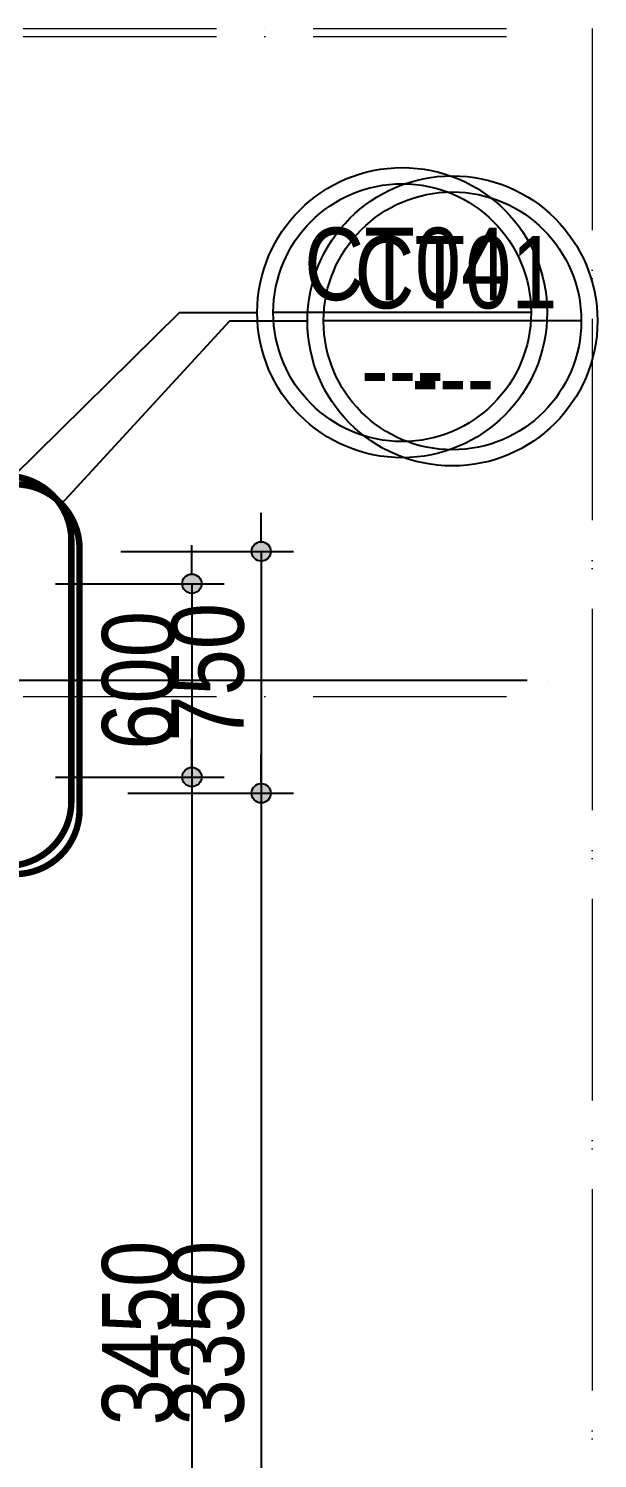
# Model space of a CAD drawing. Header units: millimetres. Extents: x 1201 to 176852, y 279 to 65351.
# Drawn here: x 39496 to 41262, y 20184 to 24620 of the extents above; entities that cross this region are included whole.
import ezdxf
from ezdxf.enums import TextEntityAlignment as Align

# ---------------------------------------------------------------- set-up
doc = ezdxf.new("R2010")
doc.units = ezdxf.units.MM
doc.linetypes.add('ACAD_ISO10W100', pattern=[18, 12, -3, 0, -3])
doc.linetypes.add('DASHED2', pattern=[0.375, 0.25, -0.125])
for name, color, linetype in [('daucat', 220, 'Continuous'), ('DIM', 1, 'Continuous'), ('HACTH', 8, 'Continuous'), ('TAGS', 60, 'Continuous'), ('TEXT', 7, 'Continuous'), ('TUONG', 131, 'Continuous')]:
    doc.layers.add(name, color=color, linetype=linetype)
doc.layers.add('NET-THAY', color=2, linetype='Continuous', lineweight=13)
doc.layers.add('TRUC', color=24, linetype='Continuous', lineweight=0)
doc.styles.add('HEL-CONDENSE', font='')
doc.styles.add('VNI-HELVE-CONDENSEN', font='')
doc.styles.get('HEL-CONDENSE').set_extended_font_data('VNI-Helve-Condense')
doc.styles.get('VNI-HELVE-CONDENSEN').set_extended_font_data('VNI-Helve-Condense')
doc.dimstyles.new('D100', dxfattribs={"dimtxt": 225, "dimasz": 1.2, "dimexe": 100, "dimexo": 0, "dimgap": 50, "dimtad": 1, "dimdec": 0, "dimzin": 13, "dimdsep": 46, "dimtxsty": 'HEL-CONDENSE', "dimblk": 'D50', "dimcen": 0, "dimclrd": 1, "dimclre": 1, "dimclrt": 7, "dimadec": 0, "dimazin": 0, "dimtfac": 1, "dimtdec": 0, "dimtmove": 0, "dimatfit": 3, "dimldrblk": 'D50', "dimfxl": 1, "dimtolj": 1, "dimtzin": 13, "dimarcsym": 0})

# ---------------------------------------------------------------- blocks, each defined once
blk = doc.blocks.new('D50')
at = {"layer": 'DIM'}
blk.add_hatch(color=256, dxfattribs=at).paths.add_polyline_path([(25, 0, 1), (-25, 0, 1)])
blk.add_line((25, 0), (100, 0), dxfattribs=at)
blk.add_circle((0, 0), 25, dxfattribs=at)
blk = doc.blocks.new('*D133')
at = {"layer": 'DEFPOINTS', "color": 0, "transparency": 16777216}
for p in [(39781.8, 22997.7), (39803.7, 22247.7), (40217.9, 22247.7)]:
    blk.add_point(p, dxfattribs=at)
at = {"layer": 'DIM', "color": 1, "lineweight": -2, "transparency": 16777216}
for p, q in [((39781.8, 22997.7), (40317.9, 22997.7)), ((40217.9, 22996.5), (40217.9, 22248.9)), ((39803.7, 22247.7), (40317.9, 22247.7))]:
    blk.add_line(p, q, dxfattribs=at)
at = {"layer": 'DIM', "color": 1, "lineweight": -2, "transparency": 16777216, "xscale": 1.199999999999999, "yscale": 1.199999999999999, "zscale": 1.199999999999999}
for p, rotation in [((40217.9, 22997.7), 90), ((40217.9, 22247.7), 270)]:
    blk.add_blockref('D50', p, dxfattribs=dict(at, rotation=rotation))
at = {"layer": 'DIM', "color": 7, "transparency": 16777216, "insert": (40053, 22622.7), "char_height": 225, "attachment_point": 5, "rotation": 90, "style": 'HEL-CONDENSE'}
blk.add_mtext('\\A1;750', dxfattribs=at)
blk = doc.blocks.new('*D134')
at = {"layer": 'DEFPOINTS', "color": 0, "transparency": 16777216}
for p in [(39803.7, 22247.7), (39735.7, 18897.7), (40217.9, 18897.7)]:
    blk.add_point(p, dxfattribs=at)
at = {"layer": 'DIM', "color": 1, "lineweight": -2, "transparency": 16777216}
for p, q in [((39803.7, 22247.7), (40317.9, 22247.7)), ((40217.9, 22246.5), (40217.9, 18898.9)), ((39735.7, 18897.7), (40317.9, 18897.7))]:
    blk.add_line(p, q, dxfattribs=at)
at = {"layer": 'DIM', "color": 1, "lineweight": -2, "transparency": 16777216, "xscale": 1.199999999999999, "yscale": 1.199999999999999, "zscale": 1.199999999999999}
for p, rotation in [((40217.9, 22247.7), 90), ((40217.9, 18897.7), 270)]:
    blk.add_blockref('D50', p, dxfattribs=dict(at, rotation=rotation))
at = {"layer": 'DIM', "color": 7, "transparency": 16777216, "insert": (40053, 20572.7), "char_height": 225, "attachment_point": 5, "rotation": 90, "style": 'HEL-CONDENSE'}
blk.add_mtext('\\A1;3350', dxfattribs=at)
blk = doc.blocks.new('A$C5F494123')
at = {"layer": 'TAGS', "color": 254, "ltscale": 1000}
blk.add_line((400, 0), (-400, 0), dxfattribs=at)
at = {"layer": 'TAGS', "ltscale": 1000}
blk.add_circle((0, 0), 450, dxfattribs=at)
at = {"layer": 'TAGS', "color": 254, "ltscale": 1000}
blk.add_circle((0, 0), 400, dxfattribs=at)
at = {"layer": 'TAGS', "ltscale": 1000, "style": 'VNI-HELVE-CONDENSEN'}
blk.add_attdef('A', (-84, 67), '', height=225, dxfattribs=at)
blk.add_attdef('A', text='', height=225, dxfattribs=at).set_placement((1.1, -61.7), align=Align.TOP_CENTER)
blk = doc.blocks.new('*D622')
at = {"layer": 'DEFPOINTS', "color": 0, "transparency": 16777216}
for p in [(39579.2, 22897.7), (39579.2, 22297.7), (40002.8, 22297.7)]:
    blk.add_point(p, dxfattribs=at)
at = {"layer": 'DIM', "color": 1, "lineweight": -2, "transparency": 16777216}
for p, q in [((39579.2, 22897.7), (40102.8, 22897.7)), ((40002.8, 22896.5), (40002.8, 22298.9)), ((39579.2, 22297.7), (40102.8, 22297.7))]:
    blk.add_line(p, q, dxfattribs=at)
at = {"layer": 'DIM', "color": 1, "lineweight": -2, "transparency": 16777216, "xscale": 1.199999999999999, "yscale": 1.199999999999999, "zscale": 1.199999999999999}
for p, rotation in [((40002.8, 22897.7), 90), ((40002.8, 22297.7), 270)]:
    blk.add_blockref('D50', p, dxfattribs=dict(at, rotation=rotation))
at = {"layer": 'DIM', "color": 7, "transparency": 16777216, "insert": (39837.9, 22597.7), "char_height": 225, "attachment_point": 5, "rotation": 90, "style": 'HEL-CONDENSE'}
blk.add_mtext('\\A1;600', dxfattribs=at)
blk = doc.blocks.new('*D623')
at = {"layer": 'DEFPOINTS', "color": 0, "transparency": 16777216}
for p in [(39579.2, 22297.7), (39579.2, 18847.7), (40002.8, 18847.7)]:
    blk.add_point(p, dxfattribs=at)
at = {"layer": 'DIM', "color": 1, "lineweight": -2, "transparency": 16777216}
for p, q in [((39579.2, 22297.7), (40102.8, 22297.7)), ((40002.8, 22296.5), (40002.8, 18848.9)), ((39579.2, 18847.7), (40102.8, 18847.7))]:
    blk.add_line(p, q, dxfattribs=at)
at = {"layer": 'DIM', "color": 1, "lineweight": -2, "transparency": 16777216, "xscale": 1.199999999999999, "yscale": 1.199999999999999, "zscale": 1.199999999999999}
for p, rotation in [((40002.8, 22297.7), 90), ((40002.8, 18847.7), 270)]:
    blk.add_blockref('D50', p, dxfattribs=dict(at, rotation=rotation))
at = {"layer": 'DIM', "color": 7, "transparency": 16777216, "insert": (39837.9, 20572.7), "char_height": 225, "attachment_point": 5, "rotation": 90, "style": 'HEL-CONDENSE'}
blk.add_mtext('\\A1;3450', dxfattribs=at)

msp = doc.modelspace()

# ---------------------------------------------------------------- linework, layer by layer
at = {"layer": 'daucat', "linetype": 'DASHED2', "ltscale": 500, "const_width": 20}
for points in [[(38341.45, 23231.594), (39428.738, 23231.594, -0.41421356), (39628.738, 23031.594), (39628.738, 22222.2, -0.41421356), (39428.738, 22022.2), (38341.45, 22022.2, -0.41421356), (38141.45, 22222.2), (38141.45, 23031.594, -0.41421356)], [(38416.921, 23206.041), (39454.208, 23206.041, -0.41421356), (39654.208, 23006.041), (39654.208, 22196.647, -0.41421356), (39454.208, 21996.647), (38366.921, 21996.647, -0.41421356), (38166.921, 22196.647), (38166.921, 23006.041, -0.36593789)]]:
    msp.add_lwpolyline(points, format="xyb", close=True, dxfattribs=at)
at = {"layer": 'daucat', "linetype": 'DASHED2', "ltscale": 500, "extrusion": (0, -1, -2.22045e-16), "const_width": 20, "elevation": -22597.694}
msp.add_lwpolyline([(38502.166, 10307.112), (39384.25, 10307.112, -0.41421356), (39584.25, 10107.112), (39584.25, 8871.686, -0.41421356), (39384.25, 8671.686), (38502.166, 8671.686, -0.41421356), (38302.166, 8871.686), (38302.166, 10107.112, -0.41421356)], format="xyb", close=True, dxfattribs=at)
at = {"layer": 'HACTH', "extrusion": (0, -1, -2.22045e-16), "elevation": -22597.694}
for points in [[(39843.183, -1400.255), (38711.869, -796.887)], [(39843.183, -1436.521), (38711.869, -833.154)], [(39843.183, -1663.188), (38711.869, -1059.821)], [(39843.183, -1699.455), (38711.869, -1096.087)], [(41043.183, -2040.255), (39911.183, -1436.521)], [(41043.183, -1813.588), (39911.183, -1209.855)], [(41043.183, -1777.321), (39911.183, -1173.588)], [(41043.183, -2076.521), (39911.183, -1472.788)], [(41043.183, -2303.188), (39911.183, -1699.455)], [(41043.183, -2339.455), (39911.183, -1735.721)]]:
    msp.add_lwpolyline(points, dxfattribs=at)
at = {"layer": 'NET-THAY', "extrusion": (0, -1, -2.22045e-16)}
for p, q in [((39854.078, 22597.694, 10800), (25008.539, 22597.694, 10800)), ((25264.396, 22597.694, 10100), (39804.078, 22597.694, 10100)), ((39904.078, 22597.694, 10900), (27254.078, 22597.694, 10900)), ((39843.183, 22597.694, -2314.354), (39843.183, 22597.694, -2003.188)), ((39843.183, 22597.694, -1926.121), (39843.183, 22597.694, -910.655)), ((39854.078, 22597.694, 10100), (39854.078, 22597.694, 10800)), ((39911.183, 22597.694, -2314.354), (39911.183, 22597.694, -2039.455)), ((39911.183, 22597.694, -1962.388), (39911.183, 22597.694, -946.921)), ((41043.183, 22597.694, -2954.354), (41043.183, 22597.694, -2643.188)), ((41043.183, 22597.694, -2566.121), (41043.183, 22597.694, -1550.655)), ((41043.183, 22597.694, -1473.588), (41043.183, 22597.694, -1246.921)), ((41111.183, 22597.694, -2954.354), (41111.183, 22597.694, -2679.455)), ((41111.183, 22597.694, -2602.388), (41111.183, 22597.694, -1586.921)), ((41111.183, 22597.694, -1509.855), (41111.183, 22597.694, -1283.188))]:
    msp.add_line(p, q, dxfattribs=at)
at = {"layer": 'NET-THAY', "extrusion": (0, -1, -2.22045e-16), "elevation": -22597.694}
for points in [[(40350.969, 50), (24354.078, 50)], [(39843.183, -1926.121), (38711.869, -1322.754)], [(39843.183, -2003.188), (38711.869, -1399.821)], [(40177.183, -2314.354), (39577.183, -2314.354), (39577.183, -1994.354), (38977.183, -1994.354), (38977.183, -1674.354), (38777.183, -1674.354)], [(39854.078, 10800), (39904.078, 10800), (39904.078, 10900), (39904.078, 10900)], [(41043.183, -1550.655), (39911.183, -946.921)], [(41043.183, -1473.588), (39911.183, -869.855)], [(41043.183, -2566.121), (39911.183, -1962.388)], [(41043.183, -2643.188), (39911.183, -2039.455)]]:
    msp.add_lwpolyline(points, dxfattribs=at)
at = {"layer": 'TEXT', "color": 7, "linetype": 'ByBlock'}
for points in [[(39447.925, 23230.672), (39964.239, 23738.68), (40205.583, 23738.68)], [(39598.083, 23144.966), (40120.195, 23713.127), (40361.539, 23713.127)]]:
    msp.add_lwpolyline(points, dxfattribs=at)
at = {"layer": 'TRUC', "linetype": 'ACAD_ISO10W100', "ltscale": 50}
for points in [[(3475.094, 24619.951), (41245.405, 24619.951), (41245.405, 3517.922), (3475.094, 3517.922)], [(3475.094, 24594.951), (41245.405, 24594.951), (41245.405, 3517.922), (3475.094, 3517.922)]]:
    msp.add_lwpolyline(points, close=True, dxfattribs=at)
at = {"layer": 'TRUC', "linetype": 'ACAD_ISO10W100', "ltscale": 50, "extrusion": (0, -1, -2.22045e-16), "elevation": -22597.694}
for points in [[(4424.297, 200), (40350.969, 200)], [(4424.297, 2900), (40350.969, 2900)], [(4424.297, 6500), (40350.969, 6500)], [(4424.297, 13400), (40350.969, 13400)], [(4424.297, 12400), (40350.969, 12400)], [(4424.297, 10800), (40350.969, 10800)], [(4424.297, 14112.655), (40350.969, 14112.655)], [(4424.297, 10100), (40350.969, 10100)]]:
    msp.add_lwpolyline(points, dxfattribs=at)
msp.add_lwpolyline([(4424.297, 14112.655), (40350.969, 14112.655), (40350.969, -250), (4424.297, -250)], close=True, dxfattribs=at)
at = {"layer": 'TRUC', "linetype": 'ACAD_ISO10W100', "ltscale": 50}
msp.add_lwpolyline([(3475.094, 22547.694), (41245.405, 22547.694)], dxfattribs=at)
msp.add_lwpolyline([(3475.094, 22547.694), (41245.405, 22547.694)], dxfattribs=at)
at = {"layer": 'TUONG', "extrusion": (0, -1, -2.22045e-16), "elevation": -22597.694}
msp.add_lwpolyline([(40250.969, 50), (4424.297, 50)], dxfattribs=at)
at = {"layer": 'TUONG', "extrusion": (0, -1, -2.22045e-16), "const_width": 20, "elevation": -22597.694}
msp.add_lwpolyline([(40350.969, 0), (4424.297, 0)], dxfattribs=at)

# ---------------------------------------------------------------- block references
at = {"layer": 'TAGS', "ltscale": 1000}
ref = msp.add_blockref('A$C5F494123', (40655.583, 23738.68), dxfattribs=at)
ref.add_attrib('A', '---', dxfattribs={"color": 7, "ltscale": 1000, "height": 225, "style": 'VNI-HELVE-CONDENSEN'}).set_placement((40656.729, 23676.992), align=Align.TOP_CENTER)
ref.add_attrib('A', 'CT04', (40351.591, 23777.276), dxfattribs={"color": 7, "ltscale": 1000, "height": 225, "style": 'VNI-HELVE-CONDENSEN'})
ref = msp.add_blockref('A$C5F494123', (40811.539, 23713.127), dxfattribs=at)
ref.add_attrib('A', '---', dxfattribs={"color": 7, "ltscale": 1000, "height": 225, "style": 'VNI-HELVE-CONDENSEN'}).set_placement((40812.685, 23651.439), align=Align.TOP_CENTER)
ref.add_attrib('A', 'CT01', (40507.547, 23751.723), dxfattribs={"color": 7, "ltscale": 1000, "height": 225, "style": 'VNI-HELVE-CONDENSEN'})

# ---------------------------------------------------------------- dimensions: what is measured, and where the dimension line sits
at = {"layer": 'DIM'}
for base, p1, p2, picture, middle in [((40217.873, 22247.694), (39781.832, 22997.694), (39803.68, 22247.694), '*D133', (40052.973, 22622.694)), ((40002.766, 22297.694), (39579.207, 22897.694), (39579.207, 22297.694), '*D622', (39837.866, 22597.694))]:
    dim = msp.add_linear_dim(base=base, p1=p1, p2=p2, angle=90, dimstyle='D100', dxfattribs=at)
    dim.commit()
    dim.dimension.update_dxf_attribs({"geometry": picture, "text_midpoint": middle})
for base, p1, p2, picture, middle in [((40002.766, 18847.694), (39579.207, 22297.694), (39579.207, 18847.694), '*D623', (39837.866, 20572.694)), ((40217.873, 18897.694), (39803.68, 22247.694), (39735.74, 18897.694), '*D134', (40052.973, 20572.694))]:
    dim = msp.add_linear_dim(base=base, p1=p1, p2=p2, angle=90, dimstyle='D100', override={"dimtmove": 1}, dxfattribs=at)
    dim.commit()
    dim.dimension.update_dxf_attribs({"geometry": picture, "text_midpoint": middle})

doc.saveas('drawing.dxf')
